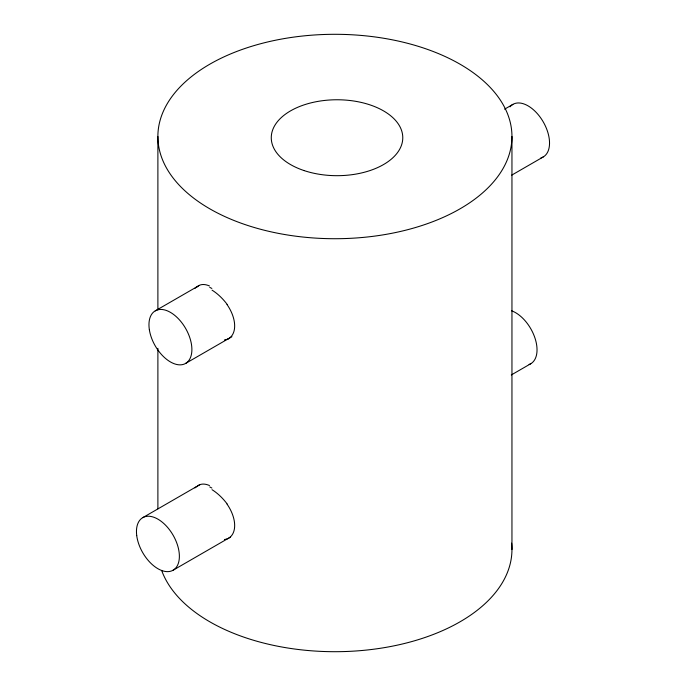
<?xml version="1.0" encoding="UTF-8"?>
<svg xmlns="http://www.w3.org/2000/svg" width="686" height="686" viewBox="0 0 686 686"><rect width="100%" height="100%" fill="white"/><g stroke="black" fill="none" stroke-linecap="round" stroke-linejoin="round"><path stroke-width="1.03" d="M155.25 310.869L198.803 285.719M504.57 109.194L512.905 104.375M185.597 363.434L231.928 336.68M511.747 175.127L543.252 156.94M142.748 517.656L200.192 484.488M173.095 570.22L230.539 537.052M511.293 374.968L530.75 363.726M209.745 287.365L211.854 288.446M209.745 486.931L211.854 488.02M511.953 136.505A177.031 102.205 0 0 1 246.403 225.025A177.031 102.205 0 0 1 246.403 47.994A177.031 102.205 0 0 1 511.953 136.505L511.953 549.495M157.891 136.505L157.891 309.832M157.891 348.351L157.891 508.832M510.024 106.836A30.347 17.519 60 0 1 542.703 120.968A30.347 17.519 60 0 1 540.937 157.917M511.67 310.827A30.347 17.519 60 0 1 535.054 338.309A30.347 17.519 60 0 1 529.103 364.498M511.61 543.149A177.031 102.205 0 0 1 358.615 650.782A177.031 102.205 0 0 1 161.647 570.435M212.043 290.135A30.313 14.346 50.9 0 1 227.143 304.37M227.006 304.507A30.201 18.17 52.9 0 1 228.241 338.875M228.215 338.841A30.313 19.843 61 0 1 224.425 339.939M194.996 288.343A30.235 16.867 65.2 0 1 196.676 286.928M196.831 287.151A30.244 15.598 58.7 0 1 209.479 285.959M212.043 489.701A30.313 14.346 50.9 0 1 227.143 503.936M227.006 504.073A30.201 18.17 52.9 0 1 228.241 538.45A30.313 19.843 61 0 1 224.425 539.505M194.996 487.918A30.235 16.867 65.2 0 1 196.676 486.494M196.831 486.726A30.244 15.598 58.7 0 1 209.479 485.525M149.351 329.674A30.347 17.519 60 0 0 184.474 363.992A30.347 17.519 60 0 0 177.442 317.781A30.347 17.519 60 0 0 149.351 329.674M304.147 170.6A65.753 37.962 0 0 0 402.776 137.723A65.753 37.962 0 0 0 304.147 104.847A65.753 37.962 0 0 0 304.147 170.6M136.728 535.612A30.347 17.519 60 0 0 171.449 570.984A30.347 17.519 60 0 0 165.583 525.219A30.347 17.519 60 0 0 136.728 535.612"/></g></svg>
